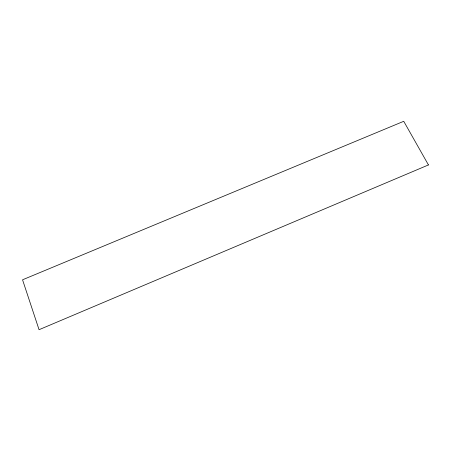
<?xml version="1.0" encoding="UTF-8"?>
<svg xmlns="http://www.w3.org/2000/svg" width="451" height="451" viewBox="0 0 451 451"><rect width="100%" height="100%" fill="white"/><g stroke="black" fill="none" stroke-linecap="round" stroke-linejoin="round"><path stroke-width="0.68" d="M428.45 164.936L39.057 329.698L22.55 279.795L403.735 121.302L428.45 164.936"/></g></svg>
